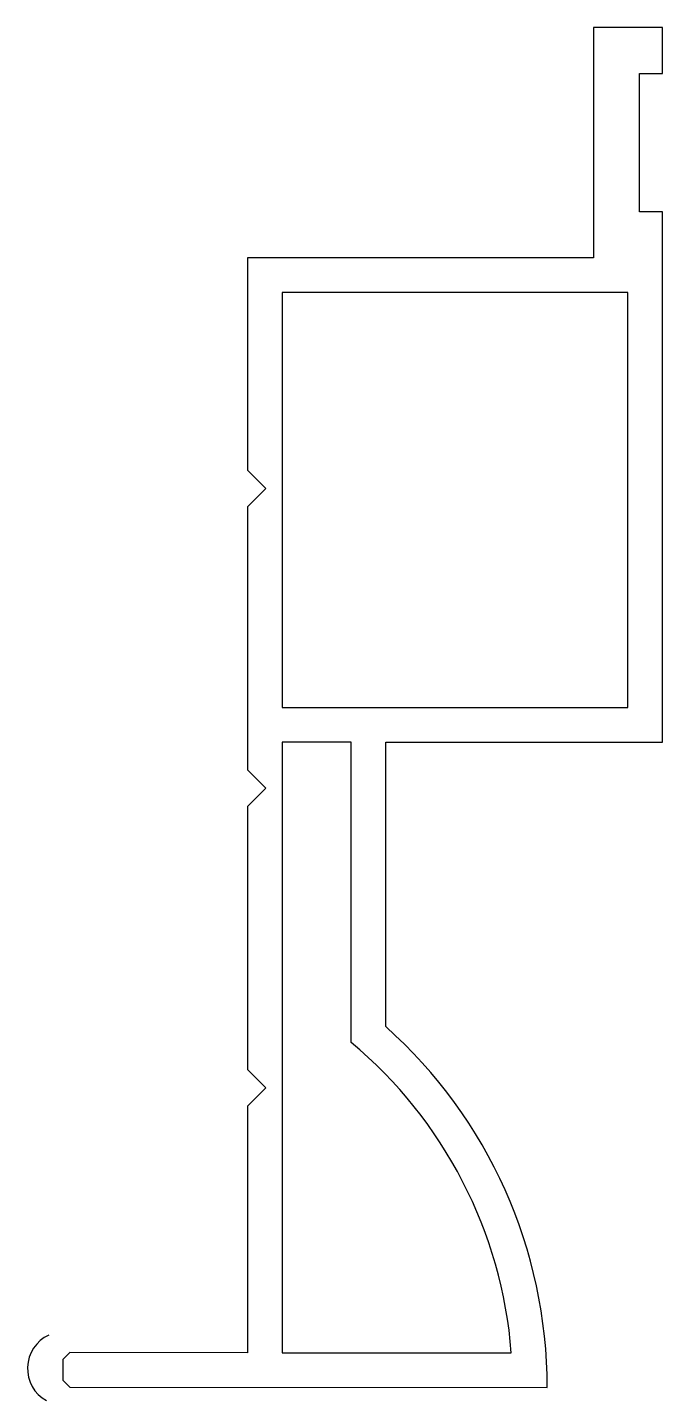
# Model space of a CAD drawing. Extents: x 705 to 732.5, y 637.9 to 697.5.
import ezdxf

# ---------------------------------------------------------------- set-up
doc = ezdxf.new("R2010")
doc.units = 0
doc.layers.get('0').update_dxf_attribs({"linetype": 'CONTINUOUS'})

msp = doc.modelspace()

# ---------------------------------------------------------------- linework, layer by layer
for points in [[(706.839, 640.031), (706.539, 639.731), (706.539, 638.831), (706.839, 638.531), (727.54, 638.515, 0.213422), (720.54, 654.167), (720.54, 666.515), (732.54, 666.515), (732.54, 689.515), (731.54, 689.515), (731.54, 695.515), (732.54, 695.515), (732.54, 697.515), (729.54, 697.515), (729.54, 687.515), (714.54, 687.515), (714.54, 678.315), (715.34, 677.515), (714.54, 676.715), (714.54, 665.315), (715.34, 664.515), (714.54, 663.715), (714.54, 652.315), (715.34, 651.515), (714.54, 650.715), (714.54, 640.015)], [(716.04, 640.015), (725.983, 640.015, 0.20218), (719.04, 653.481), (719.04, 666.515), (716.04, 666.515)]]:
    msp.add_lwpolyline(points, format="xyb", close=True)
msp.add_lwpolyline([(731.04, 686.015), (716.04, 686.015), (716.04, 668.015), (731.04, 668.015)], close=True)
at = {"color": 0}
msp.add_arc((706.589, 639.339), 1.589, 114.69269, 241.17087, dxfattribs=at)

doc.saveas('drawing.dxf')
